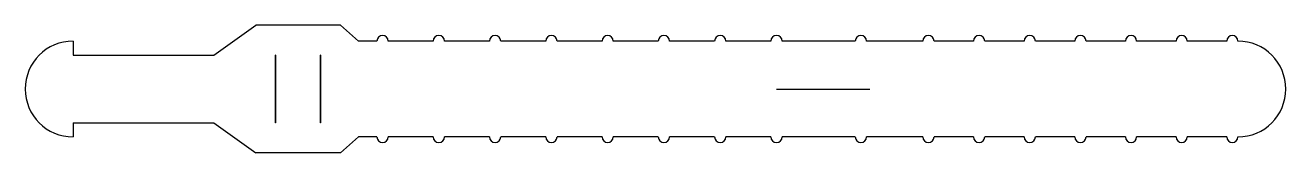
# Model space of a CAD drawing. Extents: x -134 to 91, y -11 to 11.
import ezdxf

# ---------------------------------------------------------------- set-up
doc = ezdxf.new("R2010")
doc.units = 0
doc.header["$MEASUREMENT"] = 0
doc.layers.add('MODELSKETCH_VISIBLE', color=7, linetype='CONTINUOUS')

msp = doc.modelspace()

# ---------------------------------------------------------------- linework, layer by layer
at = {"layer": 'MODELSKETCH_VISIBLE'}
for p, q in [((-100, 6), (-92.5, 11.31)), ((-77.5, 11.31), (-92.5, 11.31)), ((-77.5, 11.31), (-74.25, 8.5)), ((-125, 8.5), (-125, 6)), ((-71, 8.5), (-74.25, 8.5)), ((-61, 8.5), (-69, 8.5)), ((-51, 8.5), (-59, 8.5)), ((-41, 8.5), (-49, 8.5)), ((-31, 8.5), (-39, 8.5)), ((-21, 8.5), (-29, 8.5)), ((-11, 8.5), (-19, 8.5)), ((-1, 8.5), (-9, 8.5)), ((14, 8.5), (1, 8.5)), ((26, 8.5), (16, 8.5)), ((35, 8.5), (28, 8.5)), ((44, 8.5), (37, 8.5)), ((53, 8.5), (46, 8.5)), ((62, 8.5), (55, 8.5)), ((71, 8.5), (64, 8.5)), ((80, 8.5), (73, 8.5)), ((-125, 6), (-100, 6)), ((-88.95, 6), (-89.05, 6)), ((-89.05, -6), (-89.05, 6)), ((-88.95, -6), (-88.95, 6)), ((-81.05, -6), (-81.05, 6)), ((-80.95, 6), (-81.05, 6)), ((-80.95, -6), (-80.95, 6)), ((0, 0), (16.57, 0)), ((-125, -6), (-125, -8.5)), ((-125, -6), (-100, -6)), ((-100, -6), (-92.5, -11.31)), ((-88.95, -6), (-89.05, -6)), ((-80.95, -6), (-81.05, -6)), ((-77.5, -11.31), (-74.25, -8.5)), ((-71, -8.5), (-74.25, -8.5)), ((-61, -8.5), (-69, -8.5)), ((-51, -8.5), (-59, -8.5)), ((-41, -8.5), (-49, -8.5)), ((-31, -8.5), (-39, -8.5)), ((-21, -8.5), (-29, -8.5)), ((-11, -8.5), (-19, -8.5)), ((-1, -8.5), (-9, -8.5)), ((14, -8.5), (1, -8.5)), ((26, -8.5), (16, -8.5)), ((35, -8.5), (28, -8.5)), ((44, -8.5), (37, -8.5)), ((53, -8.5), (46, -8.5)), ((62, -8.5), (55, -8.5)), ((71, -8.5), (64, -8.5)), ((80, -8.5), (73, -8.5)), ((-77.5, -11.31), (-92.5, -11.31))]:
    msp.add_line(p, q, dxfattribs=at)
for centre, radius, start, end in [((-70, 8.5), 1, 0, 180), ((-60, 8.5), 1, 0, 180), ((-50, 8.5), 1, 0, 180), ((-40, 8.5), 1, 0, 180), ((-30, 8.5), 1, 0, 180), ((-20, 8.5), 1, 0, 180), ((-10, 8.5), 1, 0, 180), ((0, 8.5), 1, 0, 180), ((15, 8.5), 1, 0, 180), ((27, 8.5), 1, 0, 180), ((36, 8.5), 1, 0, 180), ((45, 8.5), 1, 0, 180), ((54, 8.5), 1, 0, 180), ((63, 8.5), 1, 0, 180), ((72, 8.5), 1, 0, 180), ((81, 8.5), 1, 0, 180), ((-125, 0), 8.5, 90, 270), ((82, 0), 8.5, 270, 90), ((-70, -8.5), 1, 180, 0), ((-60, -8.5), 1, 180, 0), ((-50, -8.5), 1, 180, 0), ((-40, -8.5), 1, 180, 0), ((-30, -8.5), 1, 180, 0), ((-20, -8.5), 1, 180, 0), ((-10, -8.5), 1, 180, 0), ((0, -8.5), 1, 180, 0), ((15, -8.5), 1, 180, 0), ((27, -8.5), 1, 180, 0), ((36, -8.5), 1, 180, 0), ((45, -8.5), 1, 180, 0), ((54, -8.5), 1, 180, 0), ((63, -8.5), 1, 180, 0), ((72, -8.5), 1, 180, 0), ((81, -8.5), 1, 180, 0)]:
    msp.add_arc(centre, radius, start, end, dxfattribs=at)

doc.saveas('drawing.dxf')
